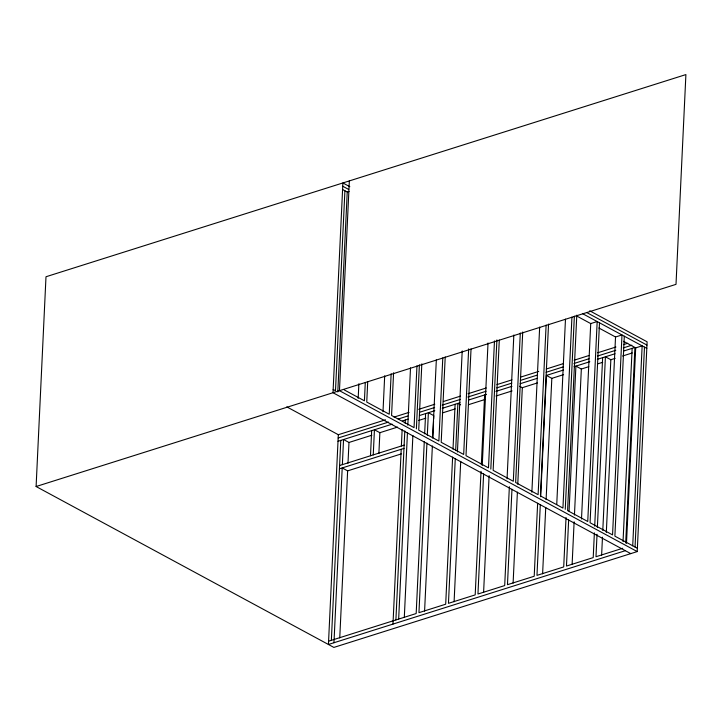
<?xml version="1.0" encoding="UTF-8"?>
<svg xmlns="http://www.w3.org/2000/svg" width="722" height="722" viewBox="0 0 722 722"><rect width="100%" height="100%" fill="white"/><g stroke="black" fill="none" stroke-linecap="round" stroke-linejoin="round"><path stroke-width="1.08" d="M36.1 486.52L45.991 276.752L685.9 74.583L676.009 284.351L36.1 486.52L333.862 647.417L637.219 551.581L647.111 341.804L589.73 310.803M344.908 190.761L335.486 390.701L333.158 389.438M337.806 391.956L347.237 192.016L342.589 189.507M349.349 180.906L339.457 390.683L637.219 551.581M286.796 406.874L338.32 434.716L328.429 644.484L625.333 550.687M331.353 640.333L340.784 440.393M333.961 642.742L342.21 467.928L347.634 470.861L401.279 453.912M342.363 464.652L343.546 439.527L348.979 442.46L371.893 435.213M339.755 637.914L347.634 470.861M347.995 463.217L348.979 442.46M358.184 398.354L358.87 383.752M365.269 382.84L364.42 400.809L344.268 389.916M367.706 381.848L366.749 402.064L389.239 414.22L391.143 373.779M370.485 455.762L371.668 430.637M373.247 454.896L374.438 429.761L379.862 432.695L397.569 427.099M378.888 453.452L379.862 432.695M382.994 411.766L384.691 375.819M393.58 372.796L391.568 415.475L414.049 427.632L416.964 365.846M392.976 624.097L401.215 449.283M401.369 446.006L402.145 429.617M395.9 619.945L404.807 430.935M405.168 423.282L405.322 420.005M398.661 619.07L407.452 432.613M407.813 425.177L410.511 367.886M404.302 617.509L412.885 435.546M416.377 428.886L419.401 364.863M421.828 363.87L418.706 430.141L438.868 441.034L442.785 357.913M424.283 441.674L416.179 613.538L328.582 641.208M424.653 433.814L425.61 413.598M426.946 443.046L418.95 612.662L445.691 604.215L452.622 457.071M427.316 435.185L428.372 412.722L433.805 415.655L433.642 419.022M432.677 437.46L436.332 359.953M424.59 611.101L432.37 445.979M432.749 438.119L433.543 421.269M445.212 356.93L441.187 442.288L463.677 454.445L468.659 348.861M453.001 449.201L455.113 404.275M455.284 458.443L448.452 603.339L475.193 594.892L481.023 471.331M455.654 450.573L457.883 403.399L460.6 404.871M457.432 451.99L462.206 350.901M454.093 601.778L460.717 461.376M471.033 348.988L466.006 455.699L488.487 467.856L494.48 340.928M481.339 464.598L484.624 394.952M482.251 465.401L488.018 342.968M483.623 473.831L477.955 594.016L504.696 585.569L509.362 486.718M483.596 592.455L489.11 475.636M490.816 469.11L496.907 339.936M499.29 340.071L493.144 470.365L513.306 481.258L520.3 332.986M507.061 478.803L513.838 335.026M511.97 489.218L507.467 584.694L534.208 576.246L537.646 503.234M522.728 332.003L515.634 482.513L538.116 494.669L546.112 325.053M513.107 583.132L517.394 492.151M517.764 484.291L522.322 387.687L519.605 386.225M531.87 492.214L539.659 327.093M548.549 324.07L540.444 495.924L562.934 508.071L571.932 317.12M540.309 504.606L536.969 575.371L563.711 566.923L566.039 517.503M540.679 496.745L546.401 375.431L563.512 370.025M542.61 573.809L545.733 507.539M546.103 499.678L551.825 378.364L546.401 375.431M556.743 504.498L565.479 319.16M565.254 509.335L574.369 316.137M576.797 315.144L567.582 510.589L587.744 521.483L597.175 321.543L590.722 323.582L576.318 315.803M568.647 519.993L566.472 566.048L593.213 557.601L594.377 532.89M569.071 511.014L575.903 366.108L581.336 369.041L588.818 366.677M572.113 564.487L574.125 521.807M574.45 515.066L581.336 369.041M581.499 519.028L590.722 323.582M599.495 322.806L590.073 522.737L612.554 534.894L621.985 334.954L615.532 336.993L598.908 328.014M594.702 526.148L602.644 357.661M597.04 534.262L595.984 556.725L622.725 548.278M597.356 527.52L605.415 356.794L610.839 359.727L615.117 358.374M601.625 555.164L602.473 537.195M602.789 530.453L610.839 359.727M606.318 532.439L615.532 336.993M624.313 336.208L614.882 536.148L637.373 548.296M623.041 541.545L632.147 348.338M625.703 542.917L634.918 347.472L623.591 351.045M626.479 543.332L635.694 347.887L623.546 341.325M632.716 545.787L642.147 345.847L635.694 347.887M635.044 547.041L644.475 347.101M347.237 192.016L349.078 191.438M338.32 434.716L385.485 419.816M394.059 417.108L409.067 412.361M418.715 409.32L434.788 404.239M443.362 401.531L460.519 396.107M468.018 393.743L486.24 387.985M496.962 384.6L511.961 379.853M520.535 377.146L538.756 371.388M546.265 369.023L563.413 363.599M574.134 360.215L589.134 355.477M597.708 352.769L615.929 347.011M623.438 344.638L627.725 343.284M338.167 437.992L388.544 422.081M398.192 419.031L407.84 415.98M419.626 412.253L434.635 407.515M442.135 405.141L460.356 399.392M467.865 397.019L486.087 391.261M496.799 387.876L511.808 383.129M520.381 380.422L537.529 375.007M546.112 372.299L563.259 366.875M573.972 363.491L588.981 358.753M597.554 356.045L615.776 350.287M623.285 347.914L631.858 345.206M338.013 441.268L392.145 424.166M402.56 420.881L408.092 419.13M419.428 415.547L434.797 410.692M442.279 408.327L460.022 402.723M468.578 400.024L486.466 394.365M495.942 391.378L511.988 386.306M520.102 383.743L537.213 378.337M574.062 366.695L589.811 361.722M597.293 359.357L615.036 353.753M418.67 420.439L425.881 418.155M442.36 412.948L455.194 408.896M468.659 404.645L484.706 399.573M496.023 395.999L512.069 390.927M522.322 387.687L537.294 382.958M551.825 378.364L563.593 374.646M597.374 363.978L602.726 362.291M622.608 356.009L632.228 352.968M339.593 465.528L404.139 445.131M339.439 468.804L403.986 448.407M586.607 312.482L646.957 345.08M349.827 186.7L342.896 182.946L333.004 392.723L630.757 553.621M582.771 313.763L646.795 348.365M342.742 186.231L348.69 189.444"/></g></svg>
